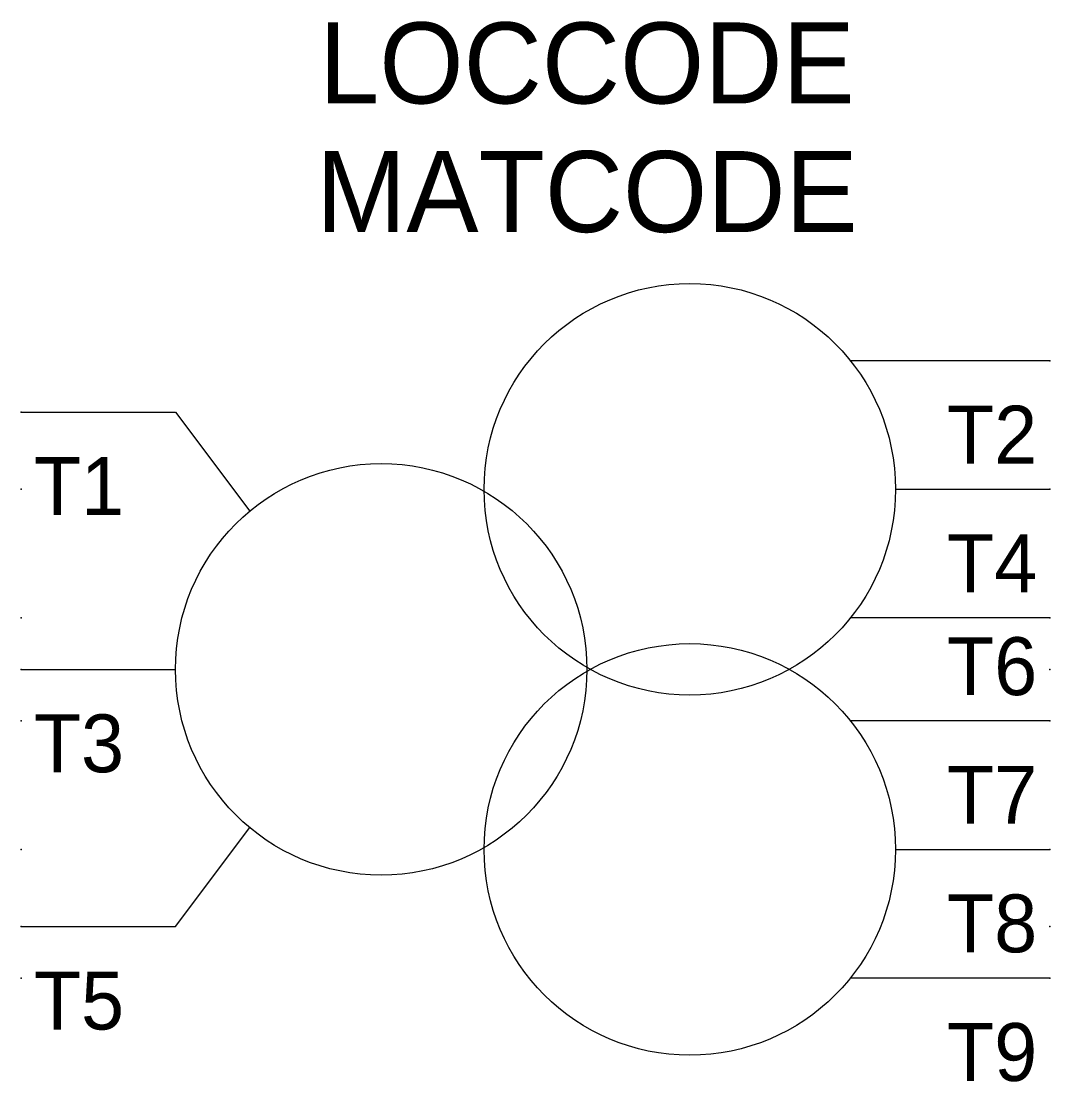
# Model space of a CAD drawing. Extents: x 0 to 40, y -6 to 35.2.
import ezdxf
from ezdxf.enums import TextEntityAlignment as Align

# ---------------------------------------------------------------- set-up
doc = ezdxf.new("R2010")
doc.units = 0
doc.layers.get('0').update_dxf_attribs({"linetype": 'CONTINUOUS'})
doc.layers.add('C', color=6, linetype='CONTINUOUS')
doc.layers.add('T2', color=1, linetype='CONTINUOUS')

msp = doc.modelspace()

# ---------------------------------------------------------------- linework, layer by layer
at = {"color": 0, "linetype": 'CONTINUOUS'}
for p, q in [((40, 22), (32.245, 22)), ((0, 20), (6, 20)), ((6, 20), (8.886, 16.152)), ((34, 17), (40, 17)), ((40, 12), (32.245, 12)), ((0, 10), (6, 10)), ((40, 8), (32.245, 8)), ((6, 0), (8.886, 3.848)), ((34, 3), (40, 3)), ((0, 0), (6, 0)), ((40, -2), (32.245, -2))]:
    msp.add_line(p, q, dxfattribs=at)
for centre in [(26, 17), (14, 10), (26, 3)]:
    msp.add_circle(centre, 8, dxfattribs=at)
at = {"layer": 'C', "color": 0, "linetype": 'CONTINUOUS'}
for p in [(40, 22), (0, 20), (0, 17), (40, 17), (0, 12), (40, 12), (0, 10), (40, 10), (0, 8), (40, 8), (0, 3), (40, 3), (0, 0), (40, 0), (0, -2), (40, -2)]:
    msp.add_point(p, dxfattribs=at)

# ---------------------------------------------------------------- texts
at = {"color": 0, "linetype": 'CONTINUOUS'}
for tag, p in [('LOCCODE', (22, 32)), ('MATCODE', (22, 27))]:
    msp.add_attdef(tag, text='', height=3.15, dxfattribs=at).set_placement(p, align=Align.CENTER)
at = {"layer": 'T2', "color": 0, "linetype": 'CONTINUOUS'}
for tag, p in [('T2', (36, 18)), ('T4', (36, 13)), ('T6', (36, 9)), ('T7', (36, 4)), ('T8', (36, -1)), ('T9', (36, -6))]:
    msp.add_attdef(tag, p, '', height=2.25, dxfattribs=at)
for tag, p in [('T1', (4, 16)), ('T3', (4, 6)), ('T5', (4, -4))]:
    msp.add_attdef(tag, text='', height=2.25, dxfattribs=at).set_placement(p, align=Align.RIGHT)

doc.saveas('drawing.dxf')
